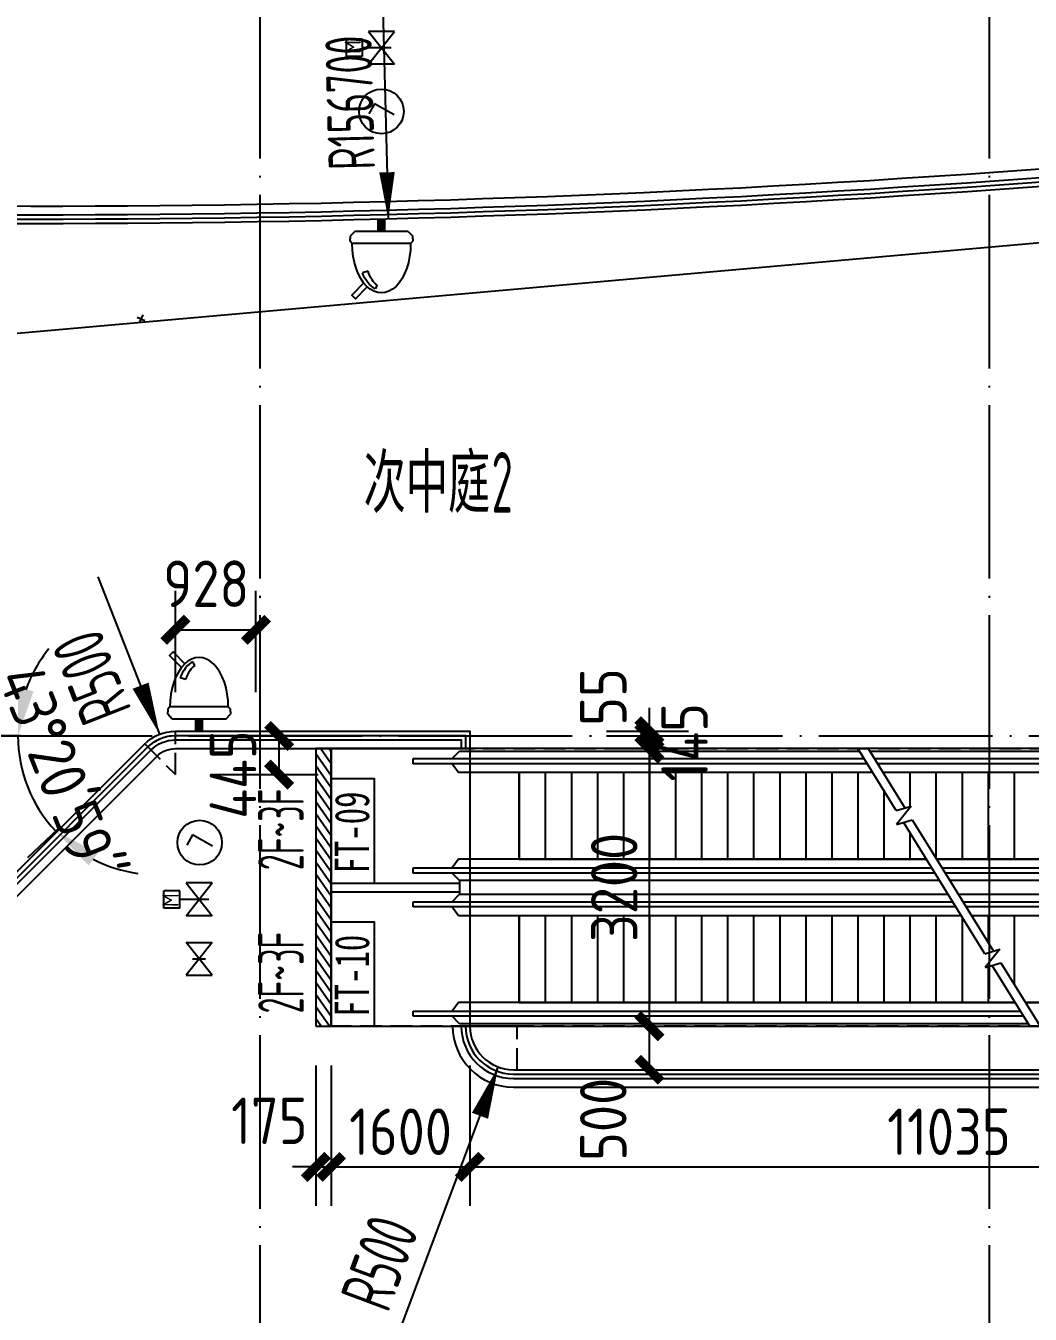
# Model space of a CAD drawing. Header units: inches. Extents: x 0 to 1813292486, y 0 to 3473589894.
# Drawn here: x 600520789 to 600532359, y 3473237557 to 3473252400 of the extents above; entities that cross this region are included whole.
import ezdxf
from ezdxf.xclip import XClip

# ---------------------------------------------------------------- set-up
doc = ezdxf.new("R2010")
doc.units = ezdxf.units.IN
doc.header["$LTSCALE"] = 1000
doc.header["$MEASUREMENT"] = 0
doc.header["$XCLIPFRAME"] = 2
for name, pattern in [('AX-MALL-DIM-P02$0$DASH', [0.35, 0.25, -0.1]), ('AX-MALL-GIRD-200$0$DOTE', [2.4200000000000004, 2, -0.2, 0.02, -0.2]), ('AX-MALL-WALL-P02-QT$0$DASH', [0.35, 0.25, -0.1]), ('AX-MALL-ZTKD-P02$0$DASH', [0.35, 0.25, -0.1])]:
    doc.linetypes.add(name, pattern=pattern)
for name, color, linetype in [('A-Anno-Note', 241, 'Continuous'), ('AX-MALL-DIM-P02$0$A-Anno-Dims', 3, 'Continuous'), ('AX-MALL-DIM-P02$0$A-Detl-Patt', 8, 'Continuous'), ('AX-MALL-DIM-P02$0$A-Detl-Thin', 131, 'Continuous'), ('AX-MALL-GIRD-200$0$A-Grid', 222, 'AX-MALL-GIRD-200$0$DOTE'), ('AX-MALL-P02-200$0$A-Anno-Note', 241, 'Continuous'), ('AX-MALL-WALL-P02$0$A-Anno-Note', 241, 'Continuous'), ('AX-MALL-WALL-P02-QT$0$A-Detl-Thin', 131, 'Continuous'), ('AX-MALL-WALL-P02-QT$0$A-Hdrl', 31, 'Continuous'), ('AX-MALL-WALL-P02-QT$0$A-Strs', 151, 'Continuous'), ('AX-MALL-WALL-P02-QT$0$A-Wind', 4, 'Continuous'), ('AX-MALL-WORD-P02$0$A-Anno-Note', 241, 'Continuous'), ('AX-MALL-ZTKD-P02$0$A-Anno-Dims', 3, 'Continuous'), ('AX-MALL-ZTKD-P02$0$A-Anno-Note', 241, 'Continuous'), ('AX-MALL-ZTKD-P02$0$A-Detl-Patt', 8, 'Continuous'), ('AX-MALL-ZTKD-P02$0$A-Detl-Thin', 131, 'Continuous'), ('PX-MALL-P02-LG$0$P-Dims', 2, 'Continuous'), ('PX-MALL-P02-LG$0$P-Sprl-Anno', 150, 'Continuous'), ('PX-MALL-P02-LG$0$P-WatS', 3, 'Continuous'), ('PX-MALL-P02-LG$0$PX-42#-XHS-P02$0$AUDIT_I_211020105937-10', 61, 'Continuous'), ('PX-MALL-P02-LG$0$PX-42#-XHS-P02$0$AUDIT_I_211020105937-8', 51, 'Continuous'), ('PX-MALL-P02-LG$0$PX-42#-XHS-P02$0$AUDIT_I_211020105937-9', 61, 'Continuous'), ('SX-MALL-WALL-L-1F~2F$0$群形心', 1, 'Continuous')]:
    doc.layers.add(name, color=color, linetype=linetype)
doc.styles.add('AX-MALL-DIM-P02$0$_TCH_DIM_T3', font='gbenor.shx')
doc.styles.add('AX-MALL-WORD-P02$0$STANDARD', font='gbenor.shx', dxfattribs={"bigfont": 'gbcbig.shx'})
doc.styles.add('AX-MALL-WORD-P02$0$宋体', font='', dxfattribs={"width": 0.7, "height": 5})
doc.styles.add('AX-MALL-ZTKD-P02$0$_TCH_DIM', font='gbenor.shx')
doc.styles.add('AX-MALL-ZTKD-P02$0$_TCH_DIM_T3', font='gbenor.shx')
doc.styles.add('PX-MALL-P02-LG$0$PX-42#-XHS-P02$0$STANDARD', font='gbenor.shx', dxfattribs={"bigfont": 'gbcbig.shx'})
doc.styles.get('AX-MALL-WORD-P02$0$宋体').set_extended_font_data('SimSun')
doc.dimstyles.new('AX-MALL-DIM-P02$0$_TCH_ARCH&&180', dxfattribs={"dimtxt": 535.5, "dimasz": 270, "dimexe": 450, "dimexo": 450, "dimgap": 137.25, "dimtad": 1, "dimdec": 0, "dimzin": 0, "dimdsep": 46, "dimtxsty": 'AX-MALL-DIM-P02$0$_TCH_DIM_T3', "dimblk": 'AX-MALL-DIM-P02$0$_ArchTick', "dimcen": 0.09, "dimclrt": 7, "dimazin": 2, "dimtfac": 1, "dimtdec": 0, "dimtix": 1, "dimtmove": 2, "dimatfit": 3, "dimfxl": 500, "dimtolj": 1, "dimtzin": 0, "dimarcsym": 0})
doc.dimstyles.new('AX-MALL-ZTKD-P02$0$_TCH_ARCH&&180', dxfattribs={"dimtxt": 535.5, "dimasz": 270, "dimexe": 450, "dimexo": 450, "dimgap": 137.25, "dimtad": 1, "dimdec": 0, "dimzin": 0, "dimdsep": 46, "dimtxsty": 'AX-MALL-ZTKD-P02$0$_TCH_DIM_T3', "dimblk": 'AX-MALL-ZTKD-P02$0$_ArchTick', "dimcen": 0.09, "dimclrt": 7, "dimazin": 2, "dimtfac": 1, "dimtdec": 0, "dimtix": 1, "dimtmove": 2, "dimatfit": 3, "dimfxl": 500, "dimtolj": 1, "dimtzin": 0, "dimarcsym": 0})
doc.dimstyles.new('AX-MALL-ZTKD-P02$0$_TCH_ARROW&&180', dxfattribs={"dimtxt": 535.5, "dimasz": 540, "dimexe": 450, "dimexo": 450, "dimgap": 137.25, "dimtad": 1, "dimdec": 0, "dimzin": 0, "dimdsep": 46, "dimtxsty": 'AX-MALL-ZTKD-P02$0$_TCH_DIM_T3', "dimcen": 0.09, "dimclrt": 7, "dimaunit": 1, "dimadec": 3, "dimazin": 2, "dimtfac": 1, "dimtdec": 0, "dimtix": 1, "dimtmove": 2, "dimatfit": 3, "dimfxl": 500, "dimtolj": 1, "dimtzin": 0, "dimarcsym": 0})

# ---------------------------------------------------------------- blocks, each defined once
blk = doc.blocks.new('AX-MALL-WORD-P02')
at = {"layer": 'AX-MALL-WORD-P02$0$A-Anno-Note', "color": 2}
for points in [[(600342157.6135639, 3473119647.469334), (600342576.5249604, 3473120771.975111), (600342107.9808875, 3473120946.521526), (600341689.0694915, 3473119822.015749)], [(600341581.6103925, 3473118101.273895), (600342000.521789, 3473119225.779673), (600341531.9777161, 3473119400.326088), (600341113.0663201, 3473118275.820311)]]:
    blk.add_lwpolyline(points, close=True, dxfattribs=at)
at = {"layer": 'AX-MALL-WORD-P02$0$A-Anno-Note', "style": 'AX-MALL-WORD-P02$0$STANDARD'}
blk.add_text('次中庭', height=675.177304964539, rotation=339.5681613092015, dxfattribs=at).set_placement((600343528.8808308, 3473123689.017188))
at = {"layer": 'AX-MALL-WORD-P02$0$A-Anno-Note', "style": 'AX-MALL-WORD-P02$0$STANDARD', "width": 0.6}
blk.add_text('2', height=700, rotation=339.5681613092015, dxfattribs=at).set_placement((600344910.5873961, 3473123174.290948))
at = {"layer": 'AX-MALL-WORD-P02$0$A-Anno-Note', "color": 1, "style": 'AX-MALL-WORD-P02$0$STANDARD', "width": 0.6}
for p in [(600341446.250288, 3473120071.158362), (600340870.2471166, 3473118524.962924)]:
    blk.add_text('2F~3F', height=524.9999999999998, rotation=69.5681613505285, dxfattribs=at).set_placement(p)
at = {"layer": 'AX-MALL-WORD-P02$0$A-Anno-Note', "color": 2, "style": 'AX-MALL-WORD-P02$0$宋体', "width": 0.7}
for s, p in [('FT-09', (600342138.0730891, 3473119772.955516)), ('FT-10', (600341562.0699177, 3473118226.760077))]:
    blk.add_text(s, height=396.5189873417721, rotation=69.56816139678558, dxfattribs=at).set_placement(p)
blk = doc.blocks.new('AX-MALL-GIRD-200')
at = {"layer": 'AX-MALL-GIRD-200$0$A-Grid'}
for p, q in [((600362273.8649971, 3473177427.819103), (600323544.3260479, 3473073464.092021)), ((600370145.4054303, 3473174495.439316), (600331415.8664808, 3473070531.712234)), ((600229622.1740841, 3473163378.493353), (600587518.1781827, 3473030051.730071))]:
    blk.add_line(p, q, dxfattribs=at)
blk = doc.blocks.new('SX-MALL-WALL-L-1F~2F$0$BANWANG_XINGXIN')
at = {"color": 0}
for points in [[(0.7071067811865476, 0.7071067811865475), (-0.7071067811865477, -0.7071067811865475)], [(-0.7071067811865475, 0.7071067811865476), (0.7071067811865474, -0.7071067811865477)]]:
    blk.add_lwpolyline(points, dxfattribs=at)
blk = doc.blocks.new('SX-MALL-WALL-L-1F~2F')
at = {"layer": 'SX-MALL-WALL-L-1F~2F$0$群形心', "xscale": 50, "yscale": 50, "zscale": 50}
blk.add_blockref('SX-MALL-WALL-L-1F~2F$0$BANWANG_XINGXIN', (600341906.3382475, 3473126678.21871), dxfattribs=at)
blk = doc.blocks.new('SX-MALL-WALL-L-2F~3F')
ref = blk.add_blockref('SX-MALL-WALL-L-1F~2F', (0, 0))
XClip(ref).set_block_clipping_path([(600349769.7341375, 3473074679.418533), (600357001.7302529, 3473071985.287766), (600356499.8725733, 3473070638.124951), (600359302.5086629, 3473069594.060767), (600362345.1765132, 3473077761.653201), (600381551.4312518, 3473070606.759726), (600391553.7259278, 3473066880.611454), (600387749.827644, 3473056669.608357), (600391632.1759799, 3473055223.319679), (600395635.5522461, 3473065969.791956), (600406982.2408491, 3473061742.817497), (600403058.8006672, 3473051210.921831), (600412723.2437257, 3473047610.6332), (600445093.3740637, 3473134503.466942), (600393055.2444371, 3473153889.197227), (600387463.4997383, 3473138878.984498), (600380158.3525343, 3473141600.366193), (600382830.751978, 3473148774.027779), (600388210.8522022, 3473146769.782572), (600390696.2253517, 3473153441.399696), (600277474.697425, 3473195619.741203), (600273446.9822528, 3473184807.934726), (600257129.111771, 3473190886.82031), (600241575.9633431, 3473149136.690594), (600258197.8999482, 3473142944.531458), (600255239.7303221, 3473135003.762026), (600263182.3271956, 3473132044.911624), (600260741.6763649, 3473125493.34496), (600269350.4970673, 3473122286.306632), (600271511.1407766, 3473128086.235537), (600286270.1853781, 3473122588.058336), (600284109.5416689, 3473116788.129431), (600282580.7823727, 3473112684.400902), (600291840.7574171, 3473109234.788475), (600290827.7957876, 3473106515.642598), (600293360.405141, 3473105572.171298), (600294731.2544166, 3473109252.0137), (600323175.4764534, 3473098655.706329), (600321336.3302773, 3473093718.790065), (600344750.773286, 3473084996.222976), (600341987.4689643, 3473077578.540671), (600344583.6790427, 3473076611.376234), (600346015.5062013, 3473080454.904757), (600351201.5612961, 3473078522.947055)])
blk = doc.blocks.new('SX-MALL-WALL-2F~3F')
blk.add_blockref('SX-MALL-WALL-L-2F~3F', (0, 0))
blk = doc.blocks.new('AX-MALL-WALL-P02-QT')
at = {"layer": 'AX-MALL-WALL-P02-QT$0$A-Detl-Thin', "linetype": 'AX-MALL-WALL-P02-QT$0$DASH', "ltscale": 10}
h = blk.add_hatch(dxfattribs=at)
h.set_pattern_fill('ANSI31', color=256, scale=49.99999999999999, angle=79.86531485385875)
h.set_pattern_definition([(104.4334761630611, (600195894.1024516, 3473163539.541649), (-76.86974195776416, -19.78467579584636), [])])
h.paths.add_polyline_path([(600340949.0710671, 3473118336.913351), (600341113.0615026, 3473118275.822102), (600342230.1585648, 3473121274.504171), (600342066.1681291, 3473121335.595422)])
at = {"layer": 'AX-MALL-WALL-P02-QT$0$A-Detl-Thin'}
for points in [[(600354257.684922, 3473116793.897666), (600355634.1897146, 3473116281.109119, 0.3753350148608634), (600356495.8111731, 3473116606.927643), (600358115.9014952, 3473119635.950452, 0.4852973667208408), (600356415.2616819, 3473123522.273721, -0.03805192620390284), (600333918.3428711, 3473131246.619791, 0.3787052521874735), (600330519.8072039, 3473130130.843072), (600327983.2737744, 3473125797.128795, 0.4658227695078155), (600329370.926642, 3473121903.117056), (600335145.797789, 3473119751.807067, 0.1989124079561812), (600335681.2057056, 3473119771.141627), (600340320.5990522, 3473121892.104072, -0.1989123653277749), (600340550.0595417, 3473121900.39033), (600343542.081967, 3473120785.77421)], [(600356319.4521943, 3473116701.254261), (600357939.5425167, 3473119730.27707, 0.4852973667872439), (600356364.8760228, 3473123328.724541, -0.03805192620357342), (600333839.2071561, 3473131062.941979, 0.3787052521928454), (600330692.4148716, 3473130029.815388), (600328155.8814421, 3473125696.10111, 0.4658227694748299), (600329440.7452084, 3473122090.534686), (600335215.6163846, 3473119939.224686, 0.1989124079630287), (600335598.0506109, 3473119953.035086), (600340237.4439573, 3473122073.99753, -0.1989123651812089), (600340619.8781065, 3473122087.80796), (600343799.318166, 3473120903.373273), (600342612.4025137, 3473117717.273509, 0.4142135255737616), (600342906.4001124, 3473117074.183041), (600352310.0792238, 3473113571.035294, 0.414213599177396), (600352953.1697718, 3473113865.032929), (600354140.0858645, 3473117051.133876), (600355704.0082957, 3473116468.526743, 0.3753350148809119), (600356319.4521946, 3473116701.254261)], [(600342424.9849076, 3473117787.092137), (600342424.9848844, 3473117787.092075, 0.4142135256513061), (600342836.5815226, 3473116886.76542), (600352240.2606338, 3473113383.617673, 0.4142135991310712), (600353140.5878652, 3473113795.215609)]]:
    blk.add_lwpolyline(points, format="xyb", dxfattribs=at)
at = {"layer": 'AX-MALL-WALL-P02-QT$0$A-Detl-Thin', "ltscale": 10}
blk.add_lwpolyline([(600340949.0710671, 3473118336.913351), (600341113.0615026, 3473118275.822102), (600342230.1585648, 3473121274.504171), (600342066.1681291, 3473121335.595422)], close=True, dxfattribs=at)
at = {"layer": 'AX-MALL-WALL-P02-QT$0$A-Detl-Thin', "linetype": 'AX-MALL-WALL-P02-QT$0$DASH', "ltscale": 10}
blk.add_lwpolyline([(600341113.0615038, 3473118275.822105), (600354452.5112709, 3473113306.485643), (600355569.6083331, 3473116305.167714), (600342230.1585641, 3473121274.504173)], close=True, dxfattribs=at)
at = {"layer": 'AX-MALL-WALL-P02-QT$0$A-Hdrl', "ltscale": 10}
for points in [[(600354163.9761124, 3473116828.806962), (600354198.8853936, 3473116922.515771), (600355669.0990051, 3473116374.817932, 0.3753350150356068), (600356407.631684, 3473116654.090952), (600358027.7220061, 3473119683.113761, 0.485297366727395), (600356390.0688523, 3473123425.499131, -0.03805192620382908), (600333878.7750136, 3473131154.780885, 0.3787052521737604), (600330606.1110376, 3473130080.32923), (600328069.5776083, 3473125746.614953, 0.4658227695438352), (600329405.8359249, 3473121996.82587), (600335180.7070869, 3473119845.515877, 0.1989124078946769), (600335639.6281582, 3473119862.088356), (600340279.0215049, 3473121983.050802, -0.1989123651481035), (600340584.968824, 3473121994.099145), (600343670.700068, 3473120844.573741), (600343635.790784, 3473120750.864924)], [(600354117.1217035, 3473116846.2616), (600354169.4856291, 3473116986.824824), (600355686.5536504, 3473116421.672338, 0.3753350149810571), (600356363.5419393, 3473116677.672606), (600357983.6322614, 3473119706.695415, 0.4852973667750842), (600356377.4724376, 3473123377.111836, -0.03805192620370863), (600333858.9910848, 3473131108.861432, 0.3787052521909239), (600330649.2629546, 3473130055.072309), (600328112.7295252, 3473125721.358032, 0.4658227695368517), (600329423.2905667, 3473122043.680278), (600335198.1617358, 3473119892.370281, 0.1989124079573107), (600335618.8393846, 3473119907.561721), (600340258.2327311, 3473122028.524166, -0.1989123652712227), (600340602.4234653, 3473122040.953552), (600343735.009117, 3473120873.973507), (600343682.6451914, 3473120733.410283)], [(600342518.6937226, 3473117752.182855), (600342518.6936991, 3473117752.182792, 0.4142135251176754), (600342871.4908175, 3473116980.474231), (600352275.1699289, 3473113477.326484, 0.4142135990269225), (600353046.8785865, 3473113830.123646)], [(600342565.5481064, 3473117734.72815, 0.4142135255057992), (600342888.945465, 3473117027.328636), (600352292.6245763, 3473113524.180889, 0.4142135989483425), (600353000.0241793, 3473113847.578288)]]:
    blk.add_lwpolyline(points, format="xyb", dxfattribs=at)
at = {"layer": 'AX-MALL-WALL-P02-QT$0$A-Strs'}
for p, q in [((600342230.1585633, 3473121274.504173), (600341689.0646738, 3473119822.017545)), ((600347917.0678774, 3473119155.96358), (600342230.1585633, 3473121274.504173)), ((600343054.147072, 3473120780.795568), (600343075.0926418, 3473120837.020856)), ((600347957.4457078, 3473118954.172946), (600343054.147072, 3473120780.795568)), ((600343075.0926418, 3473120837.020856), (600347943.6018802, 3473119023.358306)), ((600343496.7823079, 3473120679.929082), (600343607.393872, 3473120730.496679)), ((600343607.393872, 3473120730.496679), (600347923.7590607, 3473119122.523989)), ((600343475.8367379, 3473120623.703793), (600343509.4497102, 3473120505.535563)), ((600343509.4497102, 3473120505.535563), (600347980.2880231, 3473118840.017102)), ((600343633.8481617, 3473120459.19349), (600343284.057144, 3473119520.231166)), ((600344165.6456847, 3473120261.083307), (600343815.8546671, 3473119322.120984)), ((600343815.8546671, 3473119322.120984), (600344165.6456848, 3473120261.083307)), ((600344165.6456847, 3473120261.083307), (600347980.2880232, 3473118840.017102)), ((600344446.7721287, 3473120156.355458), (600344096.981111, 3473119217.393135)), ((600344727.8985727, 3473120051.627608), (600344378.107555, 3473119112.665285)), ((600345009.0250168, 3473119946.899758), (600344659.2339991, 3473119007.937435)), ((600341689.0646738, 3473119822.017545), (600343076.4236746, 3473119305.185607)), ((600345290.1514608, 3473119842.171909), (600344940.3604431, 3473118903.209586)), ((600345571.2779047, 3473119737.444059), (600345221.4868871, 3473118798.481736)), ((600341654.1553905, 3473119728.308731), (600341113.0615009, 3473118275.822103)), ((600341654.1553905, 3473119728.308731), (600343041.5143913, 3473119211.476793)), ((600342614.2901037, 3473119600.064502), (600342635.2356735, 3473119656.289791)), ((600348248.1660858, 3473117501.280382), (600342614.2901037, 3473119600.064502)), ((600342635.2356735, 3473119656.289791), (600348234.3222584, 3473117570.465742)), ((600345852.4043487, 3473119632.71621), (600345502.6133311, 3473118693.753887)), ((600343086.5473666, 3473119332.361164), (600343035.9797695, 3473119442.972728)), ((600343159.6586925, 3473119566.57324), (600343056.9253395, 3473119499.198017)), ((600348211.4799429, 3473117684.621586), (600343159.6586925, 3473119566.57324)), ((600346133.5307927, 3473119527.98836), (600345783.7397751, 3473118589.026037)), ((600342478.1438991, 3473119234.600125), (600342499.089469, 3473119290.825414)), ((600342499.089469, 3473119290.825414), (600348324.3071371, 3473117120.760901)), ((600343086.5473667, 3473119332.361164), (600343031.3906993, 3473119184.301237)), ((600348268.0089053, 3473117402.114699), (600343086.5473666, 3473119332.361164)), ((600343815.8546671, 3473119322.120984), (600348211.4799429, 3473117684.621586)), ((600346414.6572367, 3473119423.26051), (600346064.866219, 3473118484.298187)), ((600346695.7836808, 3473119318.532661), (600346345.9926631, 3473118379.570338)), ((600348338.1509647, 3473117051.575541), (600342478.1438991, 3473119234.600125)), ((600342920.779135, 3473119133.73364), (600343031.3906991, 3473119184.301237)), ((600343031.3906991, 3473119184.301237), (600348304.4643177, 3473117219.926584)), ((600346976.9101248, 3473119213.804811), (600346627.1191071, 3473118274.842488)), ((600348081.6986358, 3473118333.211469), (600347917.0678775, 3473119155.96358)), ((600342899.833565, 3473119077.508351), (600342933.4465374, 3473118959.340121)), ((600347258.0365688, 3473119109.076962), (600346908.2455511, 3473118170.114638)), ((600347539.1630127, 3473119004.349112), (600347189.3719951, 3473118065.386789)), ((600348027.2644856, 3473119114.91211), (600348185.0122446, 3473118326.558202)), ((600355569.6083304, 3473116305.16771), (600348027.2644856, 3473119114.91211)), ((600348033.9556689, 3473119081.472519), (600354172.1256374, 3473116794.824091)), ((600343057.8449888, 3473118912.998047), (600342708.0539712, 3473117974.035724)), ((600342933.4465374, 3473118959.340121), (600348360.99328, 3473116937.419696)), ((600347820.2894567, 3473118899.621263), (600347470.4984391, 3473117960.658939)), ((600348053.7984884, 3473118982.306836), (600354644.3829004, 3473116527.120752)), ((600354623.4373305, 3473116470.895463), (600348067.6423159, 3473118913.121476)), ((600343589.642512, 3473118714.887865), (600343239.8514943, 3473117775.925542)), ((600343239.8514943, 3473117775.925542), (600343589.642512, 3473118714.887865)), ((600343589.642512, 3473118714.887865), (600348360.99328, 3473116937.419696)), ((600348090.4846313, 3473118798.965631), (600353442.8183368, 3473116805.06427)), ((600348090.4846313, 3473118798.965631), (600354099.0143116, 3473116560.612015)), ((600348101.4159008, 3473118794.893413), (600348094.8345373, 3473118777.226715)), ((600343870.768956, 3473118610.160016), (600343520.9779383, 3473117671.197692)), ((600348028.4887271, 3473118599.131186), (600347751.6248832, 3473117855.93109)), ((600348382.5423448, 3473118690.165563), (600348245.6336015, 3473118322.654263)), ((600348663.6687888, 3473118585.437714), (600348318.573164, 3473117659.079479)), ((600344151.8953999, 3473118505.432166), (600343802.1043823, 3473117566.469843)), ((600344433.021844, 3473118400.704316), (600344083.2308264, 3473117461.741993)), ((600348944.7952328, 3473118480.709864), (600348595.0042151, 3473117541.747541)), ((600341113.0615009, 3473118275.822103), (600348655.4053454, 3473115466.077703)), ((600344714.148288, 3473118295.976467), (600344364.3572704, 3473117357.014143)), ((600348259.7612431, 3473118321.744461), (600348029.9726083, 3473118181.946657)), ((600348081.6986358, 3473118333.211469), (600348259.7612431, 3473118321.744461)), ((600349225.9216768, 3473118375.982015), (600348876.1306591, 3473117437.019691)), ((600349507.0481207, 3473118271.254165), (600349157.2571031, 3473117332.291842)), ((600342038.2869309, 3473118053.86906), (600342059.2325008, 3473118110.094349)), ((600342059.2325008, 3473118110.094349), (600348615.0275153, 3473115667.868337)), ((600344995.274732, 3473118191.248617), (600344645.4837143, 3473117252.286294)), ((600348029.9726083, 3473118181.946657), (600348216.3503444, 3473118169.944165)), ((600348274.7000886, 3473117368.675108), (600348113.0367357, 3473118176.597432)), ((600348216.3503444, 3473118169.944165), (600348384.8966967, 3473117327.623638)), ((600348628.8713428, 3473115598.682976), (600342038.2869309, 3473118053.86906)), ((600342583.6555197, 3473118020.377798), (600342480.9221667, 3473117953.002574)), ((600348592.1851999, 3473115782.024181), (600342583.6555197, 3473118020.377798)), ((600345276.401176, 3473118086.520768), (600344926.6101583, 3473117147.558444)), ((600345557.52762, 3473117981.792918), (600345207.7366023, 3473117042.830595)), ((600348140.3580405, 3473118040.057569), (600348032.7513272, 3473117751.20324)), ((600342510.5441939, 3473117786.165721), (600342459.9765967, 3473117896.777286)), ((600345838.6540639, 3473117877.065068), (600345488.8630463, 3473116938.102745)), ((600348648.7141622, 3473115499.517293), (600342510.5441939, 3473117786.165721)), ((600343239.8514943, 3473117775.925542), (600348592.1851999, 3473115782.024181)), ((600346119.780508, 3473117772.337219), (600345769.9894904, 3473116833.374896)), ((600346400.906952, 3473117667.609369), (600346051.1159344, 3473116728.647046)), ((600346682.033396, 3473117562.881519), (600346332.2423784, 3473116623.919196)), ((600348321.676551, 3473117643.570116), (600353093.0273192, 3473115866.101947)), ((600353749.2232938, 3473115621.649692), (600348321.676551, 3473117643.570116)), ((600348344.5188664, 3473117529.414272), (600354204.5259321, 3473115346.389687)), ((600346963.15984, 3473117458.15367), (600346613.3688223, 3473116519.191347)), ((600348297.7731345, 3473117253.366174), (600348274.7000886, 3473117368.675108)), ((600354183.5803622, 3473115290.164398), (600348358.362694, 3473117460.228911)), ((600353651.279132, 3473115396.688576), (600348378.2055135, 3473117361.063229)), ((600347244.286284, 3473117353.42582), (600346894.4952663, 3473116414.463497)), ((600347525.4127281, 3473117248.697971), (600347175.6217104, 3473116309.735648)), ((600348462.4038928, 3473116430.614064), (600348297.7731345, 3473117253.366174)), ((600348384.8966967, 3473117327.623638), (600348407.9697425, 3473117212.314704)), ((600348407.9697425, 3473117212.314704), (600348565.7175015, 3473116423.960797)), ((600347806.539172, 3473117143.970121), (600347456.7481544, 3473116205.007798)), ((600348414.6609259, 3473117178.875113), (600353596.1224645, 3473115248.628649)), ((600348434.5037453, 3473117079.709431), (600354068.3797275, 3473114980.92531)), ((600348087.665616, 3473117039.242271), (600347737.8745984, 3473116100.279948)), ((600348364.096667, 3473116921.910333), (600348019.0010424, 3473115995.552099)), ((600354047.4341576, 3473114924.700021), (600348448.3475728, 3473117010.524071)), ((600348471.1898882, 3473116896.368226), (600352866.8151641, 3473115258.868828)), ((600348471.1898882, 3473116896.368226), (600353523.0111387, 3473115014.416573)), ((600348649.918504, 3473116829.786572), (600348542.3117906, 3473116540.932244)), ((600348931.044948, 3473116725.058722), (600348654.1811041, 3473115981.858626)), ((600348640.4665, 3473116419.147055), (600348410.6778653, 3473116279.349252)), ((600348462.4038928, 3473116430.614064), (600348640.4665, 3473116419.147055)), ((600348444.0635146, 3473116277.199258), (600348300.1274863, 3473115890.824249)), ((600348410.6778653, 3473116279.349252), (600348597.0556014, 3473116267.346759)), ((600348655.4053456, 3473115466.077703), (600348493.7419926, 3473116274.000026)), ((600348597.0556014, 3473116267.346759), (600348765.6019536, 3473115425.026233)), ((600348587.8352938, 3473115803.763098), (600348581.2539303, 3473115786.096399)), ((600348702.3818079, 3473115740.972711), (600352517.0241464, 3473114319.906505)), ((600353173.220121, 3473114075.454249), (600348702.3818079, 3473115740.972711))]:
    blk.add_line(p, q, dxfattribs=at)
at = {"layer": 'AX-MALL-WALL-P02-QT$0$A-Detl-Thin'}
blk.add_blockref('SX-MALL-WALL-2F~3F', (0, 0), dxfattribs=at)
at = {"layer": 'AX-MALL-WALL-P02-QT$0$A-Wind'}
blk.add_blockref('AX-MALL-GIRD-200', (0, 0), dxfattribs=at)
blk = doc.blocks.new('AX-MALL-WALL-P02')
at = {"layer": 'AX-MALL-WALL-P02$0$A-Anno-Note'}
blk.add_blockref('AX-MALL-WORD-P02', (0, 0), dxfattribs=at)
blk.add_blockref('AX-MALL-WALL-P02-QT', (0, 0), dxfattribs=at)
blk = doc.blocks.new('PX-MALL-P02-LG$0$gb-slzsq')
at = {"linetype": 'Continuous'}
for p, q in [((-25.92897034189082, 103.3586355632433), (-25.91524431816651, -79.67964445479447)), ((-25.91524431816651, -79.67964445479447), (67.79176270062453, -79.67261737497756))]:
    blk.add_line(p, q, dxfattribs=at)
blk.add_circle((0, 0), 180, dxfattribs=at)
blk = doc.blocks.new('PX-MALL-P02-LG$0$PX-42#-XHS-P02$0$2016_0325_094608', base_point=(139682.9244878412, 19232.61231090609))
for p, q in [((139528.7048605524, 19162.85980018562), (139502.8460511512, 19135.02083204316)), ((139837.1441151299, 19162.85980018562), (139528.7048605524, 19162.85980018562)), ((139710.7960977869, 19162.85980018562), (139655.0528778955, 19162.85980018562)), ((139837.1441151299, 19162.85980018562), (139863.0029245311, 19135.02083204316)), ((139502.8460511512, 19135.02083204316), (139502.8460511512, 19120.41137674101)), ((139502.8460511512, 19105.8019214339), (139502.8460511512, 19120.41137674101)), ((139514.6377262915, 19093.10728946515), (139502.8460511512, 19105.8019214339)), ((139851.2112493908, 19093.10728946515), (139514.6377262915, 19093.10728946515)), ((139851.2112493908, 19093.10728946515), (139863.0029245311, 19105.8019214339)), ((139863.0029245311, 19120.41137674101), (139863.0029245311, 19135.02083204316)), ((139863.0029245311, 19120.41137674101), (139863.0029245311, 19105.8019214339)), ((139605.9352023136, 18934.2042904389), (139573.5309455431, 18925.24748849307)), ((139658.2686274721, 18853.92895230689), (139646.7875628248, 18832.97285908529))]:
    blk.add_line(p, q)
at = {"const_width": 49.9999999992724}
blk.add_lwpolyline([(139682.9244878412, 19232.61231090609), (139682.9244878412, 19162.85980018562)], dxfattribs=at)
blk.add_lwpolyline([(139581.1952907478, 18866.18739282112), (139511.6037621941, 18796.59586426737), (139532.9866250498, 18775.21300141666), (139601.5443191163, 18843.77069548321)])
at = {"extrusion": (0, 0, -1)}
for centre, major_axis, ratio, start_param, end_param in [((139682.9244878412, 19093.10728946515), (0, -284.8584475116485), 0.5907732876506234, 4.712388980384689, 7.853981633974483), ((139687.9065433711, 19043.69471512994), (-9.232918e-10, 199.057334326444), 0.4930909674366721, 3.448335516240956, 4.129971261592515), ((139682.6139121771, 19042.73310589554), (-1.375362e-10, 218.2897536174876), 0.5929162394786573, 3.422061525366094, 4.144077763213266)]:
    blk.add_ellipse(centre, major_axis=major_axis, ratio=ratio, start_param=start_param, end_param=end_param, dxfattribs=at)
blk = doc.blocks.new('PX-MALL-P02-LG$0$PX-42#-XHS-P02$0$A$C06D953D7')
at = {"layer": 'PX-MALL-P02-LG$0$PX-42#-XHS-P02$0$AUDIT_I_211020105937-10', "ltscale": 0.7}
for p, q in [((80.0000000745058, 326.3751539746736), (-80.0000000745058, 326.3751539746736)), ((-80.0000000745058, 176.6276929680462), (-80.0000000745058, 326.3751539746736)), ((80.0000000745058, 176.6276929680462), (80.0000000745058, 326.3751539746736)), ((-152.000000141561, -120.0000001117587), (-152.000000141561, 120.0000001117587)), ((152.000000141561, 120.0000001117587), (-152.000000141561, -120.0000001117587)), ((-152.000000141561, 120.0000001117587), (152.000000141561, -120.0000001117587)), ((80.0000000745058, 176.6276929680462), (-80.0000000745058, 176.6276929680462)), ((0, 0), (0, 176.6276929680462)), ((152.000000141561, -120.0000001117587), (152.000000141561, 120.0000001117587)), ((0, -90.01162884570658), (0, 90.01162884572113))]:
    blk.add_line(p, q, dxfattribs=at)
at = {"layer": 'PX-MALL-P02-LG$0$PX-42#-XHS-P02$0$AUDIT_I_211020105937-10', "ltscale": 0.7, "style": 'PX-MALL-P02-LG$0$PX-42#-XHS-P02$0$STANDARD'}
blk.add_text('M', height=150, dxfattribs=at).set_placement((-54.55965195278986, 189.5515071163827))
blk = doc.blocks.new('PX-MALL-P02-LG$0$gb-zf')
at = {"layer": 'PX-MALL-P02-LG$0$P-Dims', "color": 2, "linetype": 'Continuous'}
for p, q in [((125.2534654270858, 99.71408128971234), (-125.2534654270858, -99.71408128971234)), ((-125.2534654270858, 99.71408128971234), (125.2534654270858, -99.71408128971234)), ((-125.2534654270858, -99.71408128971234), (-125.2534654270858, 99.71408128971234)), ((125.2534654270858, -99.71408128971234), (125.2534654270858, 99.71408128971234)), ((0, -49.85704064462334), (0, 49.85704064462334))]:
    blk.add_line(p, q, dxfattribs=at)
blk = doc.blocks.new('PX-MALL-P02-LG')
at = {"layer": 'PX-MALL-P02-LG$0$P-Sprl-Anno', "ltscale": 0.7, "xscale": 1.428428819062105, "yscale": 1.428428819062105, "zscale": 1.428428819062105, "rotation": 220.2111663057838}
for p in [(600345335.8961382, 3473127949.9488), (600340433.377207, 3473120787.780998)]:
    blk.add_blockref('PX-MALL-P02-LG$0$gb-slzsq', p, dxfattribs=at)
at = {"layer": 'PX-MALL-P02-LG$0$P-WatS', "xscale": 1.499999999999999, "yscale": 1.499999999999999, "zscale": 1.499999999999999, "rotation": 249.5681613135822}
blk.add_blockref('PX-MALL-P02-LG$0$gb-zf', (600339959.7216904, 3473119535.181137), dxfattribs=at)
at = {"layer": 'PX-MALL-P02-LG$0$PX-42#-XHS-P02$0$AUDIT_I_211020105937-8', "color": 3}
for p, xscale, yscale, zscale, rotation in [((600344902.070222, 3473126785.407203), 2, 2, 2, 339.5738717775104), ((600340875.2149315, 3473121992.687528), -1.99999999999998, 1.99999999999998, 1.999999999999997, 159.5624508976115)]:
    blk.add_blockref('PX-MALL-P02-LG$0$PX-42#-XHS-P02$0$2016_0325_094608', p, dxfattribs=dict(at, xscale=xscale, yscale=yscale, zscale=zscale, rotation=rotation))
at = {"layer": 'PX-MALL-P02-LG$0$PX-42#-XHS-P02$0$AUDIT_I_211020105937-9', "yscale": 1.24642601496058, "zscale": 1.24642601496058}
for p, xscale, rotation in [((600345591.6778294, 3473128636.611068), 1.24642601496058, 69.57387175335622), ((600340198.6687756, 3473120176.653386), -1.246426014960579, 69.56245092176559)]:
    blk.add_blockref('PX-MALL-P02-LG$0$PX-42#-XHS-P02$0$A$C06D953D7', p, dxfattribs=dict(at, xscale=xscale, rotation=rotation))
blk = doc.blocks.new('*D1760')
at = {"layer": 'AX-MALL-ZTKD-P02$0$A-Anno-Dims', "color": 0, "lineweight": -2, "transparency": 16777216}
for p, q in [((600338927.6149973, 3473122659.00926), (600338478.4870741, 3473122826.32259)), ((600338952.7343783, 3473121501.327479), (600338511.2864708, 3473121314.690432))]:
    blk.add_line(p, q, dxfattribs=at)
for start, end in [(120.6310121731632, 140.0995867152152), (159.5681612572673, 202.9178564554485), (222.3864309975006, 241.8550055395527)]:
    blk.add_arc((600340396.598358, 3473122111.769852), 1596.884587287903, start, end, dxfattribs=at)
at = {"layer": 'AX-MALL-ZTKD-P02$0$A-Anno-Dims', "color": 0, "transparency": 16777216}
for points in [[(600339249.3430238, 3473123090.873919), (600339093.720056, 3473123181.325518), (600338900.17674, 3473122669.230816)], [(600339141.3388764, 3473120986.707707), (600339292.8919867, 3473121083.824415), (600338925.7653108, 3473121489.925392)]]:
    blk.add_solid(points, dxfattribs=at)
at = {"layer": 'AX-MALL-ZTKD-P02$0$A-Anno-Dims', "color": 7, "transparency": 16777216, "insert": (600339204.9942431, 3473122085.914423), "char_height": 535.5, "attachment_point": 5, "rotation": 271.2430088486925, "style": 'AX-MALL-ZTKD-P02$0$_TCH_DIM_T3'}
blk.add_mtext('\\A1;43°20\'59"', dxfattribs=at)
blk = doc.blocks.new('AX-MALL-ZTKD-P02$0$_ArchTick')
at = {"color": 0, "linetype": 'ByBlock', "const_width": 0.4}
blk.add_lwpolyline([(-0.5, -0.5), (0.5, 0.5)], dxfattribs=at)
blk = doc.blocks.new('*D1761')
at = {"layer": 'AX-MALL-ZTKD-P02$0$A-Anno-Dims', "color": 0, "lineweight": -2, "transparency": 16777216}
for p, q in [((600341022.1962818, 3473121878.716269), (600342141.3004094, 3473121461.817143)), ((600341564.435822, 3473121202.364761), (600341719.6107433, 3473121618.908918)), ((600340867.0213604, 3473121462.172112), (600341986.1254882, 3473121045.272987))]:
    blk.add_line(p, q, dxfattribs=at)
at = {"layer": 'AX-MALL-ZTKD-P02$0$A-Anno-Dims', "color": 0, "lineweight": -2, "transparency": 16777216, "xscale": 270, "yscale": 270, "zscale": 270}
for p, rotation in [((600341719.6107433, 3473121618.908918), 69.56816130306434), ((600341564.435822, 3473121202.364761), 249.5681613030643)]:
    blk.add_blockref('AX-MALL-ZTKD-P02$0$_ArchTick', p, dxfattribs=dict(at, rotation=rotation))
at = {"layer": 'AX-MALL-ZTKD-P02$0$A-Anno-Dims', "color": 7, "transparency": 16777216, "insert": (600341066.8420161, 3473121387.733055), "char_height": 535.5, "attachment_point": 5, "rotation": 69.56816130306434, "style": 'AX-MALL-ZTKD-P02$0$_TCH_DIM_T3'}
blk.add_mtext('\\A1;445', dxfattribs=at)
blk = doc.blocks.new('*D1762')
at = {"layer": 'AX-MALL-ZTKD-P02$0$A-Anno-Dims', "color": 0, "lineweight": -2, "transparency": 16777216}
for p, q in [((600340776.9698805, 3473122509.497626), (600341184.4995695, 3473123603.450885)), ((600341027.4077953, 3473123181.761219), (600341896.9255612, 3473122857.840337)), ((600341646.4876463, 3473122185.576744), (600342054.0173354, 3473123279.530003))]:
    blk.add_line(p, q, dxfattribs=at)
at = {"layer": 'AX-MALL-ZTKD-P02$0$A-Anno-Dims', "color": 0, "lineweight": -2, "transparency": 16777216, "xscale": 270, "yscale": 270, "zscale": 270}
for p, rotation in [((600341027.4077953, 3473123181.761219), 159.568161303379), ((600341896.9255612, 3473122857.840337), 339.568161303379)]:
    blk.add_blockref('AX-MALL-ZTKD-P02$0$_ArchTick', p, dxfattribs=dict(at, rotation=rotation))
at = {"layer": 'AX-MALL-ZTKD-P02$0$A-Anno-Dims', "color": 7, "transparency": 16777216, "insert": (600341545.1513325, 3473123555.535493), "char_height": 535.5, "attachment_point": 5, "rotation": 339.56816130337904, "style": 'AX-MALL-ZTKD-P02$0$_TCH_DIM_T3'}
blk.add_mtext('\\A1;928', dxfattribs=at)
blk = doc.blocks.new('*D1768')
at = {"layer": 'AX-MALL-ZTKD-P02$0$A-Anno-Dims', "color": 0, "lineweight": -2, "transparency": 16777216}
for p, q in [((600340791.9798286, 3473117915.225296), (600340226.6113365, 3473116397.577692)), ((600340955.9750731, 3473117854.132231), (600340390.6065812, 3473116336.484627)), ((600340383.703166, 3473116819.267337), (600340130.6893787, 3473116913.522435)), ((600340383.703166, 3473116819.267337), (600340547.6984107, 3473116758.174272)), ((600340547.6984107, 3473116758.174272), (600340800.7121979, 3473116663.919174))]:
    blk.add_line(p, q, dxfattribs=at)
at = {"layer": 'AX-MALL-ZTKD-P02$0$A-Anno-Dims', "color": 0, "lineweight": -2, "transparency": 16777216, "xscale": 270, "yscale": 270, "zscale": 270}
for p, rotation in [((600340383.703166, 3473116819.267337), 339.5681537859267), ((600340547.6984107, 3473116758.174272), 159.5681537859267)]:
    blk.add_blockref('AX-MALL-ZTKD-P02$0$_ArchTick', p, dxfattribs=dict(at, rotation=rotation))
at = {"layer": 'AX-MALL-ZTKD-P02$0$A-Anno-Dims', "color": 7, "transparency": 16777216, "insert": (600340066.5580311, 3473117504.062216), "char_height": 535.5, "attachment_point": 5, "rotation": 339.5681537859267, "style": 'AX-MALL-ZTKD-P02$0$_TCH_DIM_T3'}
blk.add_mtext('\\A1;175', dxfattribs=at)
blk = doc.blocks.new('*D1769')
at = {"layer": 'AX-MALL-ZTKD-P02$0$A-Anno-Dims', "color": 0, "lineweight": -2, "transparency": 16777216}
for p, q in [((600340955.9750738, 3473117854.132232), (600340390.6065805, 3473116336.484627)), ((600342455.3112166, 3473117295.585298), (600341889.9427235, 3473115777.937693)), ((600340547.6984105, 3473116758.174272), (600342047.0345535, 3473116199.627338))]:
    blk.add_line(p, q, dxfattribs=at)
at = {"layer": 'AX-MALL-ZTKD-P02$0$A-Anno-Dims', "color": 0, "lineweight": -2, "transparency": 16777216, "xscale": 270, "yscale": 270, "zscale": 270}
for p, rotation in [((600340547.6984105, 3473116758.174272), 159.5681537471287), ((600342047.0345535, 3473116199.627338), 339.5681537471287)]:
    blk.add_blockref('AX-MALL-ZTKD-P02$0$_ArchTick', p, dxfattribs=dict(at, rotation=rotation))
at = {"layer": 'AX-MALL-ZTKD-P02$0$A-Anno-Dims', "color": 7, "transparency": 16777216, "insert": (600341438.7491287, 3473116858.421486), "char_height": 535.5, "attachment_point": 5, "rotation": 339.56815374712875, "style": 'AX-MALL-ZTKD-P02$0$_TCH_DIM_T3'}
blk.add_mtext('\\A1;1600', dxfattribs=at)
blk = doc.blocks.new('*D1770')
at = {"layer": 'AX-MALL-ZTKD-P02$0$A-Anno-Dims', "color": 0, "lineweight": -2, "transparency": 16777216}
for p, q in [((600342455.3112168, 3473117295.585298), (600341889.9427238, 3473115777.937694)), ((600342047.0345535, 3473116199.627339), (600352387.8017457, 3473112347.386576)), ((600352796.0784087, 3473113443.344534), (600352230.7099159, 3473111925.69693))]:
    blk.add_line(p, q, dxfattribs=at)
at = {"layer": 'AX-MALL-ZTKD-P02$0$A-Anno-Dims', "color": 0, "lineweight": -2, "transparency": 16777216, "xscale": 270, "yscale": 270, "zscale": 270}
for p, rotation in [((600342047.0345535, 3473116199.627339), 159.5681537450837), ((600352387.8017457, 3473112347.386576), 339.5681537450837)]:
    blk.add_blockref('AX-MALL-ZTKD-P02$0$_ArchTick', p, dxfattribs=dict(at, rotation=rotation))
at = {"layer": 'AX-MALL-ZTKD-P02$0$A-Anno-Dims', "color": 7, "transparency": 16777216, "insert": (600347358.8007966, 3473114653.027638), "char_height": 535.5, "attachment_point": 5, "rotation": 339.5681537450837, "style": 'AX-MALL-ZTKD-P02$0$_TCH_DIM_T3'}
blk.add_mtext('\\A1;11035', dxfattribs=at)
blk = doc.blocks.new('AX-MALL-DIM-P02$0$_ArchTick')
at = {"color": 0, "linetype": 'ByBlock', "const_width": 0.4}
blk.add_lwpolyline([(-0.5, -0.5), (0.5, 0.5)], dxfattribs=at)
blk = doc.blocks.new('*D1096')
at = {"layer": 'AX-MALL-DIM-P02$0$A-Anno-Dims', "color": 0, "lineweight": -2, "transparency": 16777216}
for p, q in [((600344086.7405936, 3473117168.039382), (600344970.6942301, 3473116838.740715)), ((600344374.4580991, 3473116527.288284), (600344549.004564, 3473116995.832489)), ((600343912.1941285, 3473116699.495178), (600344796.1477652, 3473116370.19651))]:
    blk.add_line(p, q, dxfattribs=at)
at = {"layer": 'AX-MALL-DIM-P02$0$A-Anno-Dims', "color": 0, "lineweight": -2, "transparency": 16777216, "xscale": 270, "yscale": 270, "zscale": 270}
for p, rotation in [((600344549.004564, 3473116995.832489), 69.56816127336724), ((600344374.4580991, 3473116527.288284), 249.5681612733672)]:
    blk.add_blockref('AX-MALL-DIM-P02$0$_ArchTick', p, dxfattribs=dict(at, rotation=rotation))
at = {"layer": 'AX-MALL-DIM-P02$0$A-Anno-Dims', "color": 7, "transparency": 16777216, "insert": (600343677.2006482, 3473116176.689013), "char_height": 535.5, "attachment_point": 5, "rotation": 69.56816127336724, "style": 'AX-MALL-DIM-P02$0$_TCH_DIM_T3'}
blk.add_mtext('\\A1;500', dxfattribs=at)
blk = doc.blocks.new('*D1097')
at = {"layer": 'AX-MALL-DIM-P02$0$A-Anno-Dims', "color": 0, "lineweight": -2, "transparency": 16777216}
for p, q in [((600345203.8376573, 3473120166.721453), (600346087.7912939, 3473119837.422785)), ((600344549.0045643, 3473116995.832489), (600345666.1016278, 3473119994.514559)), ((600344086.7405938, 3473117168.039383), (600344970.6942303, 3473116838.740715))]:
    blk.add_line(p, q, dxfattribs=at)
at = {"layer": 'AX-MALL-DIM-P02$0$A-Anno-Dims', "color": 0, "lineweight": -2, "transparency": 16777216, "xscale": 270, "yscale": 270, "zscale": 270}
for p, rotation in [((600345666.1016278, 3473119994.514559), 69.56816127367505), ((600344549.0045643, 3473116995.832489), 249.568161273675)]:
    blk.add_blockref('AX-MALL-DIM-P02$0$_ArchTick', p, dxfattribs=dict(at, rotation=rotation))
at = {"layer": 'AX-MALL-DIM-P02$0$A-Anno-Dims', "color": 7, "transparency": 16777216, "insert": (600344728.0323966, 3473118636.556121), "char_height": 535.5, "attachment_point": 5, "rotation": 69.56816127367505, "style": 'AX-MALL-DIM-P02$0$_TCH_DIM_T3'}
blk.add_mtext('\\A1;3200', dxfattribs=at)
blk = doc.blocks.new('*D1098')
at = {"layer": 'AX-MALL-DIM-P02$0$A-Anno-Dims', "color": 0, "lineweight": -2, "transparency": 16777216}
for p, q in [((600345716.5486917, 3473120129.932251), (600345810.8037562, 3473120382.946051)), ((600345254.2847211, 3473120302.139144), (600346138.2383578, 3473119972.840477)), ((600345203.8376572, 3473120166.721453), (600346087.7912939, 3473119837.422785)), ((600345666.1016278, 3473119994.514559), (600345716.5486917, 3473120129.932251)), ((600345666.1016278, 3473119994.514559), (600345571.8465631, 3473119741.50076))]:
    blk.add_line(p, q, dxfattribs=at)
at = {"layer": 'AX-MALL-DIM-P02$0$A-Anno-Dims', "color": 0, "lineweight": -2, "transparency": 16777216, "xscale": 270, "yscale": 270, "zscale": 270}
for p, rotation in [((600345716.5486917, 3473120129.932251), 249.5681612807481), ((600345666.1016278, 3473119994.514559), 69.56816128074807)]:
    blk.add_blockref('AX-MALL-DIM-P02$0$_ArchTick', p, dxfattribs=dict(at, rotation=rotation))
at = {"layer": 'AX-MALL-DIM-P02$0$A-Anno-Dims', "color": 7, "transparency": 16777216, "insert": (600346070.845859, 3473119920.840807), "char_height": 535.5, "attachment_point": 5, "rotation": 69.56816128074809, "style": 'AX-MALL-DIM-P02$0$_TCH_DIM_T3'}
blk.add_mtext('\\A1;145', dxfattribs=at)
blk = doc.blocks.new('*D1099')
at = {"layer": 'AX-MALL-DIM-P02$0$A-Anno-Dims', "color": 0, "lineweight": -2, "transparency": 16777216}
for p, q in [((600345273.6562244, 3473120354.139084), (600346157.6098607, 3473120024.840415)), ((600345735.9201949, 3473120181.93219), (600345830.1752598, 3473120434.94599)), ((600345254.2847213, 3473120302.139145), (600346138.2383575, 3473119972.840477)), ((600345716.5486917, 3473120129.932251), (600345735.9201949, 3473120181.93219)), ((600345716.5486917, 3473120129.932251), (600345622.293627, 3473119876.918452))]:
    blk.add_line(p, q, dxfattribs=at)
at = {"layer": 'AX-MALL-DIM-P02$0$A-Anno-Dims', "color": 0, "lineweight": -2, "transparency": 16777216, "xscale": 270, "yscale": 270, "zscale": 270}
for p, rotation in [((600345716.5486917, 3473120129.932251), 69.56816123884279), ((600345735.9201949, 3473120181.93219), 249.5681612388428)]:
    blk.add_blockref('AX-MALL-DIM-P02$0$_ArchTick', p, dxfattribs=dict(at, rotation=rotation))
at = {"layer": 'AX-MALL-DIM-P02$0$A-Anno-Dims', "color": 7, "transparency": 16777216, "insert": (600345375.6769636, 3473120735.997814), "char_height": 535.5, "attachment_point": 5, "rotation": 69.5681612388428, "style": 'AX-MALL-DIM-P02$0$_TCH_DIM_T3'}
blk.add_mtext('\\A1;55', dxfattribs=at)
blk = doc.blocks.new('AX-MALL-ZTKD-P02')
at = {"layer": 'AX-MALL-ZTKD-P02$0$A-Anno-Dims'}
for points in [[(600345951.6246225, 3473129602.949268), (600345092.8150508, 3473127100.535026), (600344975.9561476, 3473126760.029524)], [(600340403.9451439, 3473124066.715576), (600340430.1148179, 3473122519.135234), (600340436.8778744, 3473122119.192411)], [(600340662.1204649, 3473114749.970337), (600342491.7265714, 3473116862.418507), (600342753.6021341, 3473117164.777878)]]:
    blk.add_lwpolyline(points, dxfattribs=at)
for points in [[(600345151.2445025, 3473127270.787776, 178.2, 0, 0), (600344975.9561476, 3473126760.029524, 0, 0, 0)], [(600340426.7332896, 3473122719.106645, 198, 0, 0), (600340436.8778744, 3473122119.192411, 0, 0, 0)], [(600342360.7887901, 3473116711.238821, 198, 0, 0), (600342753.6021341, 3473117164.777878, 0, 0, 0)]]:
    blk.add_lwpolyline(points, format="xyseb", dxfattribs=at)
at = {"layer": 'AX-MALL-ZTKD-P02$0$A-Detl-Patt', "linetype": 'AX-MALL-ZTKD-P02$0$DASH'}
for p, q in [((600340237.4439572, 3473122073.99753), (600340445.3316948, 3473121619.263886)), ((600340445.3316948, 3473121619.263886), (600340619.8781059, 3473122087.80796))]:
    blk.add_line(p, q, dxfattribs=at)
at = {"layer": 'AX-MALL-ZTKD-P02$0$A-Detl-Patt'}
blk.add_lwpolyline([(600329440.1963329, 3473122090.739156), (600333677.760352, 3473128897.628678), (600357838.6463451, 3473122260.250098)], dxfattribs=at)
at = {"layer": 'AX-MALL-ZTKD-P02$0$A-Detl-Thin'}
blk.add_lwpolyline([(600356319.4521943, 3473116701.254261), (600357939.5425167, 3473119730.27707, 0.4852973667872439), (600356364.8760228, 3473123328.724541, -0.03805192620357342), (600333839.2071561, 3473131062.941979, 0.3787052521928454), (600330692.4148716, 3473130029.815388), (600328155.8814421, 3473125696.10111, 0.4658227694748299), (600329440.7452084, 3473122090.534686), (600335215.6163849, 3473119939.224686, 0.1989124079630287), (600335598.0506111, 3473119953.035086), (600340237.4439576, 3473122073.99753, -0.1989123651812089), (600340619.8781067, 3473122087.80796), (600343799.3181663, 3473120903.373273), (600342612.402514, 3473117717.273509, 0.4142135255737616), (600342906.4001126, 3473117074.183041), (600352310.079224, 3473113571.035294, 0.414213599177396), (600352953.169772, 3473113865.032929), (600354140.0858648, 3473117051.133876), (600355704.0082957, 3473116468.526743, 0.3753350148809119), (600356319.4521946, 3473116701.254261)], format="xyb", dxfattribs=at)
at = {"layer": 'AX-MALL-ZTKD-P02$0$A-Detl-Thin', "linetype": 'AX-MALL-ZTKD-P02$0$DASH'}
blk.add_lwpolyline([(600341113.0611668, 3473118275.821201), (600342230.1585602, 3473121274.504163), (600355569.6082888, 3473116305.167598), (600354452.510932, 3473113306.484741)], close=True, dxfattribs=at)
at = {"layer": 'AX-MALL-ZTKD-P02$0$A-Anno-Note'}
blk.add_blockref('AX-MALL-GIRD-200', (0, 0), dxfattribs=at)
at = {"layer": 'AX-MALL-ZTKD-P02$0$A-Anno-Dims', "color": 7, "style": 'AX-MALL-ZTKD-P02$0$_TCH_DIM', "width": 0.7}
for s, height, rotation, p in [('R156700', 535.5, 71.0581685898223, (600345033.5449061, 3473127350.650239)), ('R500', 595, 90.96878264308414, (600340236.1388574, 3473122492.573263)), ('R500', 595, 49.10393458654981, (600340570.1458783, 3473114941.109416))]:
    blk.add_text(s, height=height, rotation=rotation, dxfattribs=at).set_placement(p)
at = {"layer": 'AX-MALL-ZTKD-P02$0$A-Anno-Dims'}
for base, p1, p2, angle, picture, middle in [((600341896.9255612, 3473122857.840337), (600340619.8781061, 3473122087.80796), (600341489.3958721, 3473121763.887077), 339.5681612481961, '*D1762', (600341545.1513325, 3473123555.535493)), ((600341719.6107433, 3473121618.908918), (600340445.3316944, 3473121619.263886), (600340600.5066154, 3473122035.808043), 69.56816132452056, '*D1761', (600341066.8420161, 3473121387.733055)), ((600340547.6984107, 3473116758.174272), (600340949.0716581, 3473118336.914942), (600341113.0669028, 3473118275.821877), 339.5681539322193, '*D1768', (600340066.5580311, 3473117504.062216))]:
    dim = blk.add_linear_dim(base=base, p1=p1, p2=p2, angle=angle, dimstyle='AX-MALL-ZTKD-P02$0$_TCH_ARCH&&180', dxfattribs=at)
    dim.commit()
    dim.dimension.update_dxf_attribs({"geometry": picture, "text_midpoint": middle, "dimtype": 129})
dim = blk.add_angular_dim_3p(base=(600338808.4091374, 3473122278.189154), center=(600340396.598358, 3473122111.769852), p1=(600339349.3046632, 3473122501.917485), p2=(600339367.2132183, 3473121676.562438), dimstyle='AX-MALL-ZTKD-P02$0$_TCH_ARROW&&180', override={"dimgap": 0}, dxfattribs=at)
dim.commit()
dim.dimension.update_dxf_attribs({"geometry": '*D1760', "text_midpoint": (600339204.9942434, 3473122085.914423), "dimtype": 133, "text_rotation": 271.2430088486926})
for p1, p2, distance, picture, middle in [((600341113.0669037, 3473118275.821877), (600342612.4030466, 3473117717.274943), -1619.5356698001044, '*D1769', (600341438.7491287, 3473116858.421486)), ((600342612.4030467, 3473117717.274943), (600352953.1702389, 3473113865.03418), -1619.5356689480423, '*D1770', (600347358.8007966, 3473114653.027638))]:
    dim = blk.add_aligned_dim(p1=p1, p2=p2, distance=distance, dimstyle='AX-MALL-ZTKD-P02$0$_TCH_ARCH&&180', dxfattribs=at)
    dim.commit()
    dim.dimension.update_dxf_attribs({"geometry": picture, "text_midpoint": middle})
blk = doc.blocks.new('AX-MALL-DIM-P02')
at = {"layer": 'AX-MALL-DIM-P02$0$A-Detl-Patt', "linetype": 'AX-MALL-DIM-P02$0$DASH'}
for p, q in [((600343123.1155195, 3473117527.018003), (600342654.5715052, 3473117701.564397)), ((600342948.5690788, 3473117058.473863), (600343123.1155195, 3473117527.018003))]:
    blk.add_line(p, q, dxfattribs=at)
at = {"layer": 'AX-MALL-DIM-P02$0$A-Detl-Thin'}
blk.add_blockref('AX-MALL-ZTKD-P02', (-2.384185791015625e-06, 9.5367431640625e-07), dxfattribs=at)
at = {"layer": 'AX-MALL-DIM-P02$0$A-Anno-Dims'}
for base, p1, p2, angle, picture, middle in [((600345735.9201949, 3473120181.93219), (600344832.5950553, 3473120459.23092), (600344851.9665583, 3473120511.230858), 69.56816106696837, '*D1099', (600345375.6769636, 3473120735.997814)), ((600345716.5486917, 3473120129.932251), (600344782.1479912, 3473120323.813227), (600344832.595055, 3473120459.230919), 69.56816128074809, '*D1098', (600346070.845859, 3473119920.840807)), ((600344549.004564, 3473116995.832489), (600343490.5044628, 3473116856.586953), (600343665.0509278, 3473117325.131157), 69.56816125429228, '*D1096', (600343677.2006482, 3473116176.689013))]:
    dim = blk.add_linear_dim(base=base, p1=p1, p2=p2, angle=angle, dimstyle='AX-MALL-DIM-P02$0$_TCH_ARCH&&180', dxfattribs=at)
    dim.commit()
    dim.dimension.update_dxf_attribs({"geometry": picture, "text_midpoint": middle, "dimtype": 129})
dim = blk.add_aligned_dim(p1=(600343665.0509278, 3473117325.131157), p2=(600344782.1479913, 3473120323.813227), distance=-943.2982797234687, dimstyle='AX-MALL-DIM-P02$0$_TCH_ARCH&&180', dxfattribs=at)
dim.commit()
dim.dimension.update_dxf_attribs({"geometry": '*D1097', "text_midpoint": (600344728.0323966, 3473118636.556121)})
blk = doc.blocks.new('AX-MALL-P02-200')
at = {"layer": 'AX-MALL-P02-200$0$A-Anno-Note'}
blk.add_blockref('AX-MALL-WALL-P02', (0, 0), dxfattribs=at)
for name in ['AX-MALL-DIM-P02', 'PX-MALL-P02-LG']:
    blk.add_blockref(name, (0, 0), dxfattribs=at)

msp = doc.modelspace()

# ---------------------------------------------------------------- block references
at = {"layer": 'A-Anno-Note', "rotation": 20.43183869077545}
msp.add_blockref('AX-MALL-P02-200', (1250392458.527329, 9048125.682563305), dxfattribs=at)

doc.saveas('drawing.dxf')
